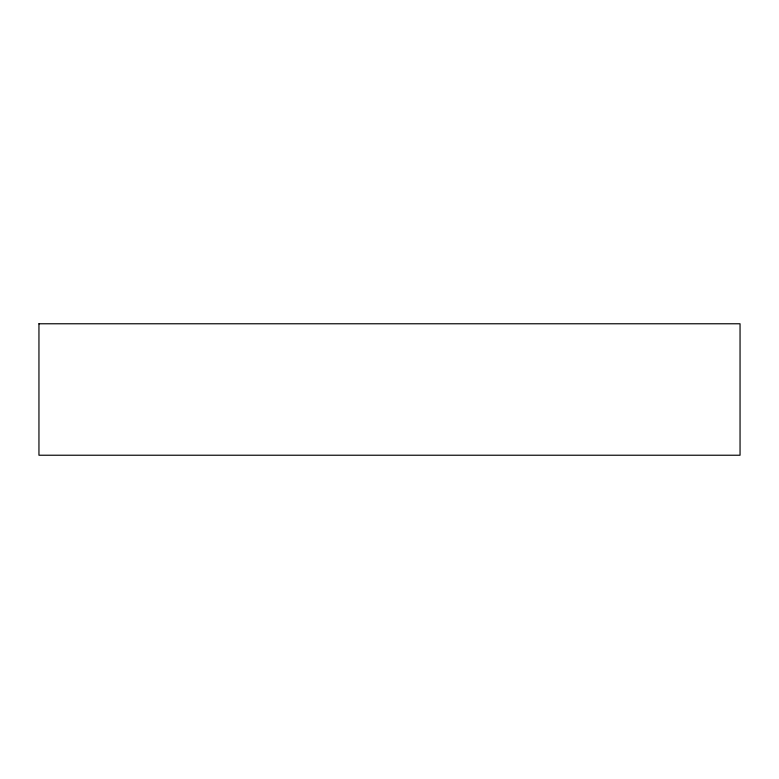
<?xml version="1.0" encoding="UTF-8"?>
<svg xmlns="http://www.w3.org/2000/svg" width="779" height="779" viewBox="0 0 779 779"><rect width="100%" height="100%" fill="white"/><g stroke="black" fill="none" stroke-linecap="round" stroke-linejoin="round"><path stroke-width="1.17" d="M38.95 323.772L38.95 455.228L740.05 455.228L740.05 323.772L38.95 323.772"/></g></svg>
